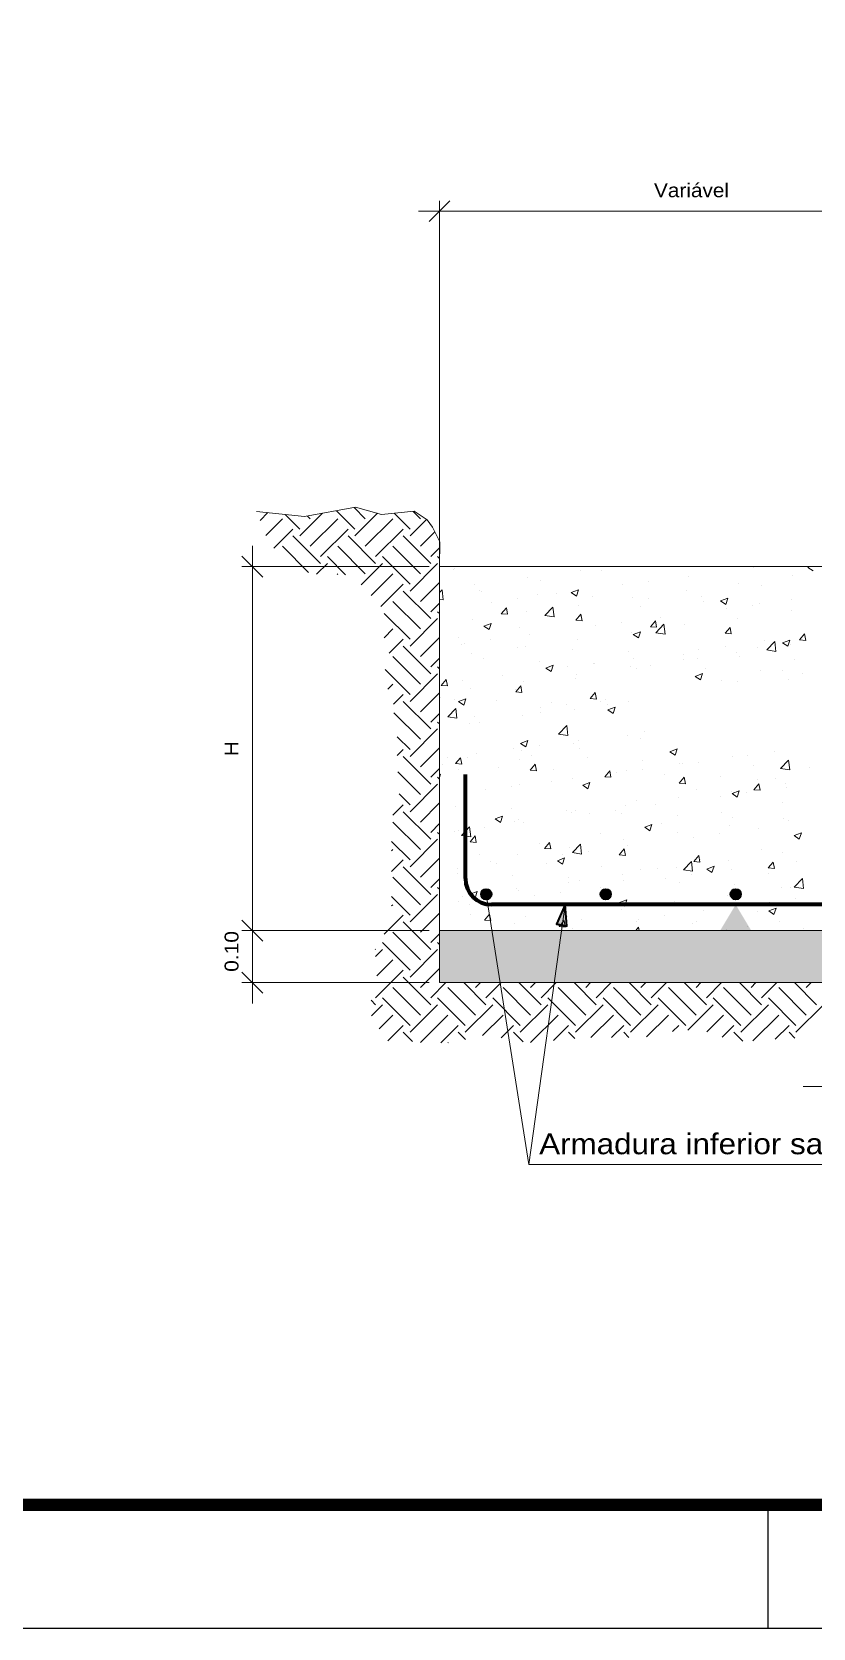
# Model space of a CAD drawing. Header units: centimetres. Extents: x 1386 to 1561, y 365 to 425.
# Drawn here: x 1517.69 to 1524.03, y 364.95 to 377.89 of the extents above; entities that cross this region are included whole.
import ezdxf
from ezdxf.enums import TextEntityAlignment as Align

# ---------------------------------------------------------------- set-up
doc = ezdxf.new("R2010")
doc.units = ezdxf.units.CM
for name, color, linetype, lineweight in [('0-CYPE0', 1, 'Continuous', 13), ('0-CYPE1', 2, 'Continuous', 18), ('0-CYPE2', 4, 'Continuous', 35), ('0-CYPE4', 6, 'Continuous', 70), ('DT-Textos', 7, 'Continuous', 5), ('ELE_CONT_NOS', 122, 'Continuous', 9)]:
    doc.layers.add(name, color=color, linetype=linetype, lineweight=lineweight)
doc.layers.add('ARQ-FOLHA', color=7, linetype='Continuous')
doc.styles.get("Standard").update_dxf_attribs({"font": 'arial.ttf'})

# ---------------------------------------------------------------- blocks, each defined once
blk = doc.blocks.new('FOLHA A1')
at = {"layer": 'ARQ-FOLHA'}
for p, q in [((471, -594), (471, -584)), ((0, -594), (841, -594))]:
    blk.add_line(p, q, dxfattribs=at)
at = {"layer": 'ARQ-FOLHA', "const_width": 1}
blk.add_lwpolyline([(25, -10), (25, -584), (831, -584), (831, -10), (25, -10)], dxfattribs=at)

msp = doc.modelspace()

# ---------------------------------------------------------------- hatches: boundary and pattern name
at = {"layer": '0-CYPE0'}
h = msp.add_hatch(dxfattribs=at)
h.set_pattern_fill('ID1', color=256, scale=84.354146, style=0, pattern_type=2)
h.set_pattern_definition([(37.5, (1525.80346, 368.03122), (-0.0042514, 0.1300277), [0, -0.1025746, 0, -0.1147216, 0, -0.1096604]), (7.5, (1525.80346, 368.03122), (0.1194286, 0.1904464), [0, -0.0553363, 0, -0.0924521, 0, -0.0354287]), (327.5, (1525.72046, 368.03122), (0.2101515, 0.0003838), [0, -0.0337417, 0, -0.12147, 0, -0.1585858]), (317.5, (1525.72046, 368.03122), (0.2028633, 0.059229), [0, -0.0168708, 0, -0.0796303, 0, -0.0911025])])
h.paths.add_polyline_path([(1530.8679, 370.604), (1528.9441, 370.604), (1529.2404, 370.1823), (1530.8679, 370.1823)], flags=0)
h.paths.add_polyline_path([(1528.9441, 370.604), (1528.4638, 370.604), (1528.7601, 370.1823), (1529.2404, 370.1823)], flags=0)
h.paths.add_polyline_path([(1528.4638, 370.604), (1527.7468, 370.604), (1527.7468, 370.1823), (1528.7601, 370.1823)], flags=0)
h.paths.add_polyline_path([(1527.7468, 370.604), (1526.6502, 370.604), (1526.6502, 370.1823), (1527.7468, 370.1823)], flags=0)
h.paths.add_polyline_path([(1526.6502, 370.604), (1525.2162, 370.604), (1525.2162, 370.1823), (1526.6502, 370.1823)], flags=0)
h.paths.add_polyline_path([(1525.2162, 370.604), (1524.1196, 370.604), (1524.1196, 370.1823), (1525.2162, 370.1823)], flags=0)
h.paths.add_polyline_path([(1524.1196, 370.604), (1521.9891, 370.604), (1521.9302, 370.1823), (1524.1196, 370.1823)], flags=0)
h.paths.add_polyline_path([(1521.9891, 370.604), (1521.4246, 370.604), (1521.4912, 370.1823), (1521.9302, 370.1823)], flags=0)
h.paths.add_polyline_path([(1521.4246, 370.604), (1520.9985, 370.604), (1520.9985, 370.1823), (1521.4912, 370.1823)], flags=0)
at = {"layer": '0-CYPE2'}
h = msp.add_hatch(color=256, dxfattribs=at)
edge = h.paths.add_edge_path()
edge.add_arc((1521.3781, 370.8993), 0.0422, 0, 360)
h = msp.add_hatch(color=256, dxfattribs=at)
edge = h.paths.add_edge_path()
edge.add_arc((1522.3482, 370.8993), 0.0422, 0, 360)
h = msp.add_hatch(color=256, dxfattribs=at)
edge = h.paths.add_edge_path()
edge.add_arc((1523.4026, 370.8993), 0.0422, 0, 360)
msp.add_hatch(color=256, dxfattribs=at).paths.add_polyline_path([(1522.0319, 370.6415), (1522.0186, 370.8149), (1521.9487, 370.6557)])

# ---------------------------------------------------------------- linework, layer by layer
at = {"layer": '0-CYPE0'}
for p, q in [((1519.5433, 373.9309), (1519.6072, 373.9948)), ((1519.5896, 373.8095), (1519.7257, 373.9455)), ((1519.8655, 373.8617), (1519.7478, 373.9794)), ((1519.8655, 373.8057), (1520.0488, 373.9891)), ((1519.9494, 373.9455), (1519.9279, 373.967)), ((1519.9494, 373.7219), (1520.173, 373.9455)), ((1520.3128, 373.8617), (1520.1643, 374.0102)), ((1520.3967, 373.9455), (1520.3062, 374.0361)), ((1520.3128, 373.8057), (1520.4964, 373.9893)), ((1520.3967, 373.7219), (1520.6204, 373.9455)), ((1520.7602, 373.8617), (1520.6317, 373.9902)), ((1520.7602, 373.8057), (1520.8949, 373.9405)), ((1520.8441, 373.9455), (1520.7847, 374.0049)), ((1519.6543, 373.7064), (1519.8096, 373.8617)), ((1520.0332, 373.5821), (1519.8096, 373.8057)), ((1520.0332, 373.638), (1520.2569, 373.8617)), ((1520.4806, 373.5821), (1520.2569, 373.8057)), ((1520.4806, 373.638), (1520.7043, 373.8617)), ((1520.9279, 373.5821), (1520.7043, 373.8057)), ((1520.8441, 373.7219), (1520.9613, 373.8391)), ((1519.9372, 373.5104), (1519.7257, 373.7219)), ((1520.3967, 373.4982), (1520.173, 373.7219)), ((1520.8441, 373.4982), (1520.6204, 373.7219)), ((1520.9279, 373.638), (1521.0004, 373.7105)), ((1520.0014, 373.4943), (1520.0892, 373.5821)), ((1520.2359, 373.4912), (1520.0892, 373.638)), ((1520.3626, 373.4081), (1520.5365, 373.5821)), ((1520.7602, 373.4143), (1520.5365, 373.638)), ((1520.7602, 373.3584), (1520.9839, 373.5821)), ((1520.9993, 373.6225), (1520.9839, 373.638)), ((1521.111, 373.5323), (1521.111, 373.5323)), ((1521.1236, 373.5447), (1521.1236, 373.5447)), ((1522.1395, 373.5243), (1522.1395, 373.5243)), ((1522.3096, 373.5283), (1522.3096, 373.5283)), ((1523.5486, 373.5497), (1523.5486, 373.5497)), ((1523.9888, 373.5503), (1524.0046, 373.5564)), ((1523.9888, 373.5503), (1524.0307, 373.522)), ((1520.1678, 373.4929), (1520.173, 373.4982)), ((1520.4434, 373.3212), (1520.6204, 373.4982)), ((1520.5242, 373.2342), (1520.7043, 373.4143)), ((1520.8441, 373.2745), (1520.9985, 373.4289)), ((1521.2803, 373.4109), (1521.2803, 373.4109)), ((1521.7134, 373.4703), (1521.7134, 373.4703)), ((1521.8176, 373.4439), (1521.8176, 373.4439)), ((1522.4852, 373.4097), (1522.4852, 373.4097)), ((1522.6964, 373.4375), (1522.6964, 373.4375)), ((1523.0158, 373.4796), (1523.0158, 373.4796)), ((1523.4265, 373.4201), (1523.4265, 373.4201)), ((1523.6156, 373.402), (1523.6156, 373.402)), ((1523.8646, 373.4833), (1523.8646, 373.4833)), ((1520.8441, 373.0508), (1520.6204, 373.2745)), ((1520.9279, 373.1347), (1520.7043, 373.3584)), ((1520.9985, 373.3462), (1521.0194, 373.3679)), ((1520.9985, 373.2925), (1521.0287, 373.2878)), ((1521.0287, 373.2878), (1521.0194, 373.3679)), ((1521.3257, 373.3594), (1521.3257, 373.3594)), ((1521.3429, 373.3526), (1521.3429, 373.3526)), ((1521.4218, 373.2697), (1521.4218, 373.2697)), ((1521.633, 373.2975), (1521.633, 373.2975)), ((1521.7932, 373.3335), (1521.7932, 373.3335)), ((1521.9524, 373.3396), (1521.9524, 373.3396)), ((1522.0677, 373.3458), (1522.1268, 373.3685)), ((1522.0677, 373.3458), (1522.1097, 373.3175)), ((1522.1097, 373.3175), (1522.1268, 373.3685)), ((1522.2435, 373.3145), (1522.2435, 373.3145)), ((1522.5673, 373.3067), (1522.5673, 373.3067)), ((1522.6938, 373.2955), (1522.6938, 373.2955)), ((1523.0004, 373.3661), (1523.0004, 373.3661)), ((1523.1237, 373.3176), (1523.1237, 373.3176)), ((1523.1441, 373.2765), (1523.1441, 373.2765)), ((1523.28, 373.2783), (1523.3391, 373.3009)), ((1523.28, 373.2783), (1523.322, 373.25)), ((1523.322, 373.25), (1523.3391, 373.3009)), ((1523.8573, 373.2869), (1523.8573, 373.2869)), ((1520.7602, 372.967), (1520.55, 373.1772)), ((1520.7602, 372.911), (1520.9839, 373.1347)), ((1520.9279, 373.1906), (1520.9985, 373.2612)), ((1520.9985, 373.176), (1520.9839, 373.1906)), ((1521.5007, 373.1745), (1521.5414, 373.223)), ((1521.5007, 373.1745), (1521.5512, 373.1701)), ((1521.5512, 373.1701), (1521.5414, 373.223)), ((1521.7031, 373.1895), (1521.7031, 373.1895)), ((1521.8539, 373.1598), (1521.9196, 373.2283)), ((1521.8539, 373.1598), (1521.9289, 373.1482)), ((1521.9289, 373.1482), (1521.9196, 373.2283)), ((1522.1058, 373.1216), (1522.1464, 373.1701)), ((1522.1292, 373.2435), (1522.1292, 373.2435)), ((1522.1398, 373.1487), (1522.1398, 373.1487)), ((1522.1562, 373.1172), (1522.1465, 373.1701)), ((1522.6317, 373.2331), (1522.6317, 373.2331)), ((1522.7939, 373.1469), (1522.7939, 373.1469)), ((1523.3267, 373.217), (1523.3267, 373.217)), ((1523.4163, 373.1393), (1523.4163, 373.1393)), ((1523.5378, 373.2448), (1523.5378, 373.2448)), ((1523.5944, 373.2574), (1523.5944, 373.2574)), ((1523.8544, 373.2025), (1523.8544, 373.2025)), ((1520.55, 372.9804), (1520.6204, 373.0508)), ((1521.27, 373.1301), (1521.27, 373.1301)), ((1521.359, 373.0737), (1521.418, 373.0964)), ((1521.359, 373.0737), (1521.4009, 373.0454)), ((1521.4009, 373.0454), (1521.418, 373.0964)), ((1521.6479, 373.0642), (1521.6479, 373.0642)), ((1521.7305, 373.0069), (1521.7305, 373.0069)), ((1522.1058, 373.1216), (1522.1562, 373.1172)), ((1522.2633, 373.077), (1522.2633, 373.077)), ((1522.4745, 373.1048), (1522.4745, 373.1048)), ((1522.5571, 373.0259), (1522.5571, 373.0259)), ((1522.5713, 373.0062), (1522.6303, 373.0289)), ((1522.5713, 373.0062), (1522.6132, 372.9779)), ((1522.6132, 372.9779), (1522.6303, 373.0289)), ((1522.7108, 373.0687), (1522.7515, 373.1171)), ((1522.7108, 373.0687), (1522.7612, 373.0643)), ((1522.7612, 373.0643), (1522.7515, 373.1171)), ((1522.7542, 373.0202), (1522.8199, 373.0887)), ((1522.7542, 373.0202), (1522.8292, 373.0085)), ((1522.8292, 373.0085), (1522.8199, 373.0887)), ((1522.9902, 373.0853), (1522.9902, 373.0853)), ((1523.3159, 373.0157), (1523.3565, 373.0642)), ((1523.3159, 373.0157), (1523.3663, 373.0113)), ((1523.3663, 373.0113), (1523.3565, 373.0642)), ((1523.9209, 372.9628), (1523.9616, 373.0113)), ((1523.9713, 372.9584), (1523.9616, 373.0113)), ((1520.5912, 372.8539), (1520.7043, 372.967)), ((1520.9279, 372.6874), (1520.7043, 372.911)), ((1520.8441, 372.8272), (1520.9985, 372.9816)), ((1521.1559, 372.9798), (1521.1559, 372.9798)), ((1521.1786, 372.9215), (1521.1786, 372.9215)), ((1521.1999, 372.937), (1521.1999, 372.937)), ((1521.4111, 372.9648), (1521.4111, 372.9648)), ((1521.6289, 372.9025), (1521.6289, 372.9025)), ((1521.6929, 372.9086), (1521.6929, 372.9086)), ((1522.0792, 372.8835), (1522.0792, 372.8835)), ((1522.119, 372.9627), (1522.119, 372.9627)), ((1523.1048, 372.8843), (1523.1048, 372.8843)), ((1523.3159, 372.9121), (1523.3159, 372.9121)), ((1523.5808, 372.8987), (1523.5808, 372.8987)), ((1523.6354, 372.9542), (1523.6354, 372.9542)), ((1523.6544, 372.8806), (1523.7201, 372.949)), ((1523.6544, 372.8806), (1523.7295, 372.8689)), ((1523.7295, 372.8689), (1523.7202, 372.949)), ((1523.7835, 372.9386), (1523.8426, 372.9613)), ((1523.7835, 372.9386), (1523.8255, 372.9103)), ((1523.8255, 372.9103), (1523.8426, 372.9613)), ((1523.8441, 372.9217), (1523.8441, 372.9217)), ((1523.9209, 372.9628), (1523.9713, 372.9584)), ((1520.8441, 372.6035), (1520.6204, 372.8272)), ((1520.9279, 372.7433), (1520.9985, 372.8138)), ((1521.2598, 372.8493), (1521.2598, 372.8493)), ((1521.3565, 372.8082), (1521.3565, 372.8082)), ((1521.8068, 372.7892), (1521.8068, 372.7892)), ((1521.8625, 372.7341), (1521.9216, 372.7568)), ((1521.9045, 372.7058), (1521.9216, 372.7568)), ((1522.2525, 372.7721), (1522.2525, 372.7721)), ((1522.2571, 372.7702), (1522.2571, 372.7702)), ((1522.5295, 372.8644), (1522.5295, 372.8644)), ((1522.572, 372.8142), (1522.572, 372.8142)), ((1522.7074, 372.7511), (1522.7074, 372.7511)), ((1522.9798, 372.8454), (1522.9798, 372.8454)), ((1522.9799, 372.8045), (1522.9799, 372.8045)), ((1523.0889, 372.8143), (1523.0889, 372.8143)), ((1523.406, 372.8585), (1523.406, 372.8585)), ((1523.4301, 372.8264), (1523.4301, 372.8264)), ((1523.8804, 372.8074), (1523.8804, 372.8074)), ((1520.7602, 372.5196), (1520.5583, 372.7215)), ((1520.7602, 372.4637), (1520.9839, 372.6874)), ((1520.9985, 372.7287), (1520.9839, 372.7433)), ((1521.0127, 372.593), (1521.0534, 372.6414)), ((1521.0632, 372.5886), (1521.0534, 372.6414)), ((1521.1892, 372.6321), (1521.1892, 372.6321)), ((1521.5086, 372.6742), (1521.5086, 372.6742)), ((1521.6826, 372.6278), (1521.6826, 372.6278)), ((1521.8625, 372.7341), (1521.9045, 372.7058)), ((1522.0414, 372.7443), (1522.0414, 372.7443)), ((1522.105, 372.6454), (1522.105, 372.6454)), ((1522.1087, 372.6818), (1522.1087, 372.6818)), ((1522.5468, 372.7451), (1522.5468, 372.7451)), ((1522.5969, 372.7298), (1522.5969, 372.7298)), ((1523.0748, 372.6666), (1523.1338, 372.6892)), ((1523.0748, 372.6666), (1523.1167, 372.6383)), ((1523.1167, 372.6383), (1523.1338, 372.6892)), ((1523.1577, 372.7321), (1523.1577, 372.7321)), ((1523.291, 372.629), (1523.291, 372.629)), ((1523.4135, 372.6215), (1523.4135, 372.6215)), ((1523.608, 372.7131), (1523.608, 372.7131)), ((1523.7829, 372.7135), (1523.7829, 372.7135)), ((1523.8339, 372.6409), (1523.8339, 372.6409)), ((1523.9462, 372.6916), (1523.9462, 372.6916)), ((1520.5785, 372.5616), (1520.6204, 372.6035)), ((1520.6254, 372.4407), (1520.7043, 372.5196)), ((1520.8441, 372.3798), (1520.9985, 372.5342)), ((1521.0108, 372.4927), (1521.0108, 372.4927)), ((1521.0127, 372.593), (1521.0632, 372.5886)), ((1521.2495, 372.5684), (1521.2495, 372.5684)), ((1521.613, 372.5609), (1521.613, 372.5609)), ((1521.6178, 372.54), (1521.6585, 372.5885)), ((1521.6178, 372.54), (1521.6682, 372.5356)), ((1521.6682, 372.5356), (1521.6585, 372.5885)), ((1522.2228, 372.4871), (1522.2635, 372.5356)), ((1522.2228, 372.4871), (1522.2732, 372.4827)), ((1522.2732, 372.4827), (1522.2635, 372.5356)), ((1520.8441, 372.1561), (1520.6289, 372.3713)), ((1520.9279, 372.24), (1520.7043, 372.4637)), ((1520.9279, 372.2959), (1520.9985, 372.3665)), ((1521.0655, 372.3381), (1521.1312, 372.4066)), ((1521.1211, 372.4765), (1521.1211, 372.4765)), ((1521.1405, 372.3265), (1521.1312, 372.4066)), ((1521.1537, 372.4621), (1521.2128, 372.4847)), ((1521.1537, 372.4621), (1521.1957, 372.4338)), ((1521.1957, 372.4338), (1521.2128, 372.4847)), ((1521.4611, 372.4737), (1521.4611, 372.4737)), ((1521.8152, 372.3757), (1521.8152, 372.3757)), ((1521.8195, 372.4116), (1521.8195, 372.4116)), ((1521.9114, 372.4547), (1521.9114, 372.4547)), ((1522.0306, 372.4394), (1522.0306, 372.4394)), ((1522.0984, 372.401), (1522.0984, 372.401)), ((1522.3071, 372.4602), (1522.3071, 372.4602)), ((1522.3501, 372.4815), (1522.3501, 372.4815)), ((1522.3617, 372.4357), (1522.3617, 372.4357)), ((1522.366, 372.3945), (1522.4251, 372.4172)), ((1522.366, 372.3945), (1522.408, 372.3662)), ((1522.408, 372.3662), (1522.4251, 372.4172)), ((1522.5366, 372.4643), (1522.5366, 372.4643)), ((1520.7602, 372.0163), (1520.9839, 372.24)), ((1520.9985, 372.2813), (1520.9839, 372.2959)), ((1521.0655, 372.3381), (1521.1405, 372.3265)), ((1521.2393, 372.2876), (1521.2393, 372.2876)), ((1521.2867, 372.3415), (1521.2867, 372.3415)), ((1521.3232, 372.2913), (1521.3232, 372.2913)), ((1521.6724, 372.347), (1521.6724, 372.347)), ((1521.9658, 372.1985), (1522.0315, 372.267)), ((1522.0408, 372.1868), (1522.0315, 372.2669)), ((1520.7602, 372.0722), (1520.6556, 372.1769)), ((1521.6572, 372.1224), (1521.7163, 372.1451)), ((1521.6572, 372.1224), (1521.6992, 372.0941)), ((1521.6992, 372.0941), (1521.7163, 372.1451)), ((1521.8087, 372.1067), (1521.8087, 372.1067)), ((1521.9658, 372.1985), (1522.0408, 372.1868)), ((1522.0882, 372.1202), (1522.0882, 372.1202)), ((1522.1282, 372.1488), (1522.1282, 372.1488)), ((1522.5263, 372.1835), (1522.5263, 372.1835)), ((1522.6293, 372.165), (1522.6293, 372.165)), ((1522.6609, 372.2189), (1522.6609, 372.2189)), ((1520.6556, 372.0235), (1520.7043, 372.0722)), ((1520.9279, 371.7926), (1520.7043, 372.0163)), ((1520.8441, 371.9324), (1520.9985, 372.0869)), ((1521.0648, 372.0088), (1521.0648, 372.0088)), ((1521.1298, 371.9585), (1521.1705, 372.0069)), ((1521.1802, 371.9541), (1521.1705, 372.0069)), ((1521.229, 372.0068), (1521.229, 372.0068)), ((1521.2968, 372.0427), (1521.2968, 372.0427)), ((1521.5976, 372.0789), (1521.5976, 372.0789)), ((1521.6454, 371.9961), (1521.6454, 371.9961)), ((1521.6621, 372.0662), (1521.6621, 372.0662)), ((1521.7471, 372.0236), (1521.7471, 372.0236)), ((1522.1373, 372.0805), (1522.1373, 372.0805)), ((1522.1974, 372.0046), (1522.1974, 372.0046)), ((1522.6477, 371.9856), (1522.6477, 371.9856)), ((1522.8695, 372.0549), (1522.9286, 372.0775)), ((1522.8695, 372.0549), (1522.9115, 372.0266)), ((1522.9115, 372.0266), (1522.9286, 372.0775)), ((1523.3752, 372.0161), (1523.3752, 372.0161)), ((1523.5024, 372.0262), (1523.5024, 372.0262)), ((1523.7136, 372.054), (1523.7136, 372.054)), ((1523.7663, 371.9192), (1523.832, 371.9877)), ((1523.8413, 371.9076), (1523.832, 371.9877)), ((1520.8441, 371.7088), (1520.6607, 371.8921)), ((1520.9279, 371.8486), (1520.9985, 371.9191)), ((1520.9985, 371.8339), (1520.9839, 371.8486)), ((1520.9985, 371.8696), (1521.0076, 371.873)), ((1520.9985, 371.846), (1521.0076, 371.873)), ((1521.0244, 371.9484), (1521.0244, 371.9484)), ((1521.1298, 371.9585), (1521.1802, 371.9541)), ((1521.1534, 371.9116), (1521.1534, 371.9116)), ((1521.4747, 371.9294), (1521.4747, 371.9294)), ((1521.7348, 371.9055), (1521.7755, 371.954)), ((1521.7348, 371.9055), (1521.7852, 371.9011)), ((1521.7852, 371.9011), (1521.7755, 371.954)), ((1521.925, 371.9103), (1521.925, 371.9103)), ((1522.3399, 371.8526), (1522.3805, 371.9011)), ((1522.3399, 371.8526), (1522.3903, 371.8482)), ((1522.3753, 371.8913), (1522.3753, 371.8913)), ((1522.3903, 371.8482), (1522.3805, 371.9011)), ((1522.439, 371.8862), (1522.439, 371.8862)), ((1522.5161, 371.9027), (1522.5161, 371.9027)), ((1522.6502, 371.914), (1522.6502, 371.914)), ((1522.8256, 371.8723), (1522.8256, 371.8723)), ((1522.9449, 371.7997), (1522.9856, 371.8481)), ((1522.9492, 371.9621), (1522.9492, 371.9621)), ((1522.9697, 371.9561), (1522.9697, 371.9561)), ((1522.9953, 371.7952), (1522.9856, 371.8481)), ((1523.098, 371.9666), (1523.098, 371.9666)), ((1523.2759, 371.8533), (1523.2759, 371.8533)), ((1523.5483, 371.9475), (1523.5483, 371.9475)), ((1523.7663, 371.9192), (1523.8413, 371.9076)), ((1523.9986, 371.9285), (1523.9986, 371.9285)), ((1520.7602, 371.6249), (1520.6706, 371.7145)), ((1520.7602, 371.569), (1520.9839, 371.7926)), ((1521.2187, 371.726), (1521.2187, 371.726)), ((1521.3756, 371.7462), (1521.3756, 371.7462)), ((1521.5868, 371.774), (1521.5868, 371.774)), ((1521.6519, 371.7854), (1521.6519, 371.7854)), ((1521.9063, 371.8161), (1521.9063, 371.8161)), ((1522.0779, 371.8394), (1522.0779, 371.8394)), ((1522.1608, 371.7828), (1522.2198, 371.8055)), ((1522.1608, 371.7828), (1522.2027, 371.7545)), ((1522.2027, 371.7545), (1522.2198, 371.8055)), ((1522.9449, 371.7997), (1522.9953, 371.7953)), ((1523.0864, 371.7461), (1523.0864, 371.7461)), ((1523.365, 371.7352), (1523.365, 371.7352)), ((1523.373, 371.7152), (1523.4321, 371.7379)), ((1523.373, 371.7152), (1523.415, 371.6869)), ((1523.415, 371.6869), (1523.4321, 371.7379)), ((1523.4917, 371.7213), (1523.4917, 371.7213)), ((1523.5499, 371.7467), (1523.5906, 371.7952)), ((1523.5499, 371.7467), (1523.6004, 371.7423)), ((1523.5783, 371.8305), (1523.5783, 371.8305)), ((1523.6004, 371.7423), (1523.5906, 371.7952)), ((1523.7262, 371.8342), (1523.7262, 371.8342)), ((1523.8031, 371.7985), (1523.8031, 371.7985)), ((1523.8112, 371.7634), (1523.8112, 371.7634)), ((1520.6196, 371.5402), (1520.7043, 371.6249)), ((1520.8441, 371.4851), (1520.9985, 371.6395)), ((1521.129, 371.6139), (1521.129, 371.6139)), ((1521.5793, 371.5949), (1521.5793, 371.5949)), ((1522.4283, 371.5813), (1522.4283, 371.5813)), ((1522.5058, 371.6218), (1522.5058, 371.6218)), ((1522.5944, 371.6616), (1522.5944, 371.6616)), ((1522.7478, 371.6234), (1522.7478, 371.6234)), ((1522.9389, 371.6812), (1522.9389, 371.6812)), ((1523.2805, 371.6935), (1523.2805, 371.6935)), ((1523.7804, 371.6453), (1523.7804, 371.6453)), ((1520.8441, 371.2614), (1520.6204, 371.4851)), ((1520.9279, 371.3453), (1520.7043, 371.569)), ((1520.9279, 371.4012), (1520.9985, 371.4718)), ((1521.452, 371.5107), (1521.5111, 371.5334)), ((1521.452, 371.5107), (1521.494, 371.4824)), ((1521.494, 371.4824), (1521.5111, 371.5334)), ((1521.6105, 371.4928), (1521.6105, 371.4928)), ((1521.6416, 371.5046), (1521.6416, 371.5046)), ((1521.6844, 371.4834), (1521.6844, 371.4834)), ((1522.0296, 371.5758), (1522.0296, 371.5758)), ((1522.0677, 371.5586), (1522.0677, 371.5586)), ((1522.1025, 371.5772), (1522.1025, 371.5772)), ((1522.2171, 371.5535), (1522.2171, 371.5535)), ((1522.4799, 371.5568), (1522.4799, 371.5568)), ((1522.6643, 371.4432), (1522.7233, 371.4658)), ((1522.7062, 371.4149), (1522.7233, 371.4658)), ((1522.7965, 371.4764), (1522.7965, 371.4764)), ((1522.9302, 371.5378), (1522.9302, 371.5378)), ((1523.2885, 371.5609), (1523.2885, 371.5609)), ((1523.3547, 371.4544), (1523.3547, 371.4544)), ((1523.3805, 371.5188), (1523.3805, 371.5188)), ((1523.7928, 371.5177), (1523.7928, 371.5177)), ((1523.8308, 371.4997), (1523.8308, 371.4997)), ((1520.7602, 371.1775), (1520.6103, 371.3274)), ((1520.7602, 371.1216), (1520.9839, 371.3453)), ((1520.9985, 371.3866), (1520.9839, 371.4012)), ((1521.1186, 371.4083), (1521.1186, 371.4083)), ((1521.1537, 371.4135), (1521.1537, 371.4135)), ((1521.1773, 371.3768), (1521.243, 371.4452)), ((1521.1773, 371.3768), (1521.2524, 371.3651)), ((1521.2085, 371.4452), (1521.2085, 371.4452)), ((1521.2524, 371.3651), (1521.243, 371.4452)), ((1521.2468, 371.324), (1521.2875, 371.3724)), ((1521.2468, 371.324), (1521.2972, 371.3196)), ((1521.2973, 371.3195), (1521.2875, 371.3724)), ((1521.3649, 371.4413), (1521.3649, 371.4413)), ((1522.3046, 371.392), (1522.3046, 371.392)), ((1522.4955, 371.341), (1522.4955, 371.341)), ((1522.6643, 371.4432), (1522.7062, 371.4149)), ((1522.9286, 371.4004), (1522.9286, 371.4004)), ((1523.0586, 371.3608), (1523.0586, 371.3608)), ((1523.2698, 371.3886), (1523.2698, 371.3886)), ((1523.5892, 371.4307), (1523.5892, 371.4307)), ((1523.8766, 371.3756), (1523.9356, 371.3983)), ((1523.8766, 371.3756), (1523.9185, 371.3473)), ((1523.9185, 371.3473), (1523.9356, 371.3983)), ((1520.6103, 371.2513), (1520.6204, 371.2614)), ((1520.8441, 371.0377), (1520.9985, 371.1922)), ((1521.3207, 371.2231), (1521.3207, 371.2231)), ((1521.6313, 371.2238), (1521.6313, 371.2238)), ((1521.8127, 371.3075), (1521.8127, 371.3075)), ((1521.8519, 371.271), (1521.8925, 371.3195)), ((1521.8519, 371.271), (1521.9023, 371.2666)), ((1521.9023, 371.2666), (1521.8925, 371.3195)), ((1521.9555, 371.1711), (1522.0146, 371.1938)), ((1521.9952, 371.2208), (1521.9952, 371.2208)), ((1521.9975, 371.1428), (1522.0146, 371.1938)), ((1522.0574, 371.2778), (1522.0574, 371.2778)), ((1522.0776, 371.2371), (1522.1433, 371.3056)), ((1522.0776, 371.2371), (1522.1526, 371.2255)), ((1522.1526, 371.2255), (1522.1433, 371.3056)), ((1522.2064, 371.2486), (1522.2064, 371.2486)), ((1522.4569, 371.2181), (1522.4976, 371.2666)), ((1522.4569, 371.2181), (1522.5073, 371.2137)), ((1522.5073, 371.2137), (1522.4976, 371.2666)), ((1522.5259, 371.2907), (1522.5259, 371.2907)), ((1523.0619, 371.1652), (1523.1026, 371.2136)), ((1523.1124, 371.1607), (1523.1026, 371.2136)), ((1523.6106, 371.2657), (1523.6106, 371.2657)), ((1523.7826, 371.2369), (1523.7826, 371.2369)), ((1520.6103, 371.0836), (1520.7043, 371.1775)), ((1520.9279, 370.8979), (1520.7043, 371.1216)), ((1521.1426, 371.0695), (1521.1426, 371.0695)), ((1521.143, 371.1086), (1521.143, 371.1086)), ((1521.1982, 371.1644), (1521.1982, 371.1644)), ((1521.4151, 371.1638), (1521.4151, 371.1638)), ((1521.4625, 371.1507), (1521.4625, 371.1507)), ((1521.8653, 371.1448), (1521.8653, 371.1448)), ((1521.9555, 371.1711), (1521.9975, 371.1428)), ((1522.3157, 371.1258), (1522.3157, 371.1258)), ((1522.6268, 371.0968), (1522.6268, 371.0968)), ((1522.766, 371.1067), (1522.766, 371.1067)), ((1522.9184, 371.1196), (1522.9184, 371.1196)), ((1522.9779, 371.0975), (1523.0436, 371.166)), ((1522.9779, 371.0975), (1523.0529, 371.0859)), ((1523.0529, 371.0859), (1523.0436, 371.166)), ((1523.0619, 371.1652), (1523.1124, 371.1607)), ((1523.1187, 371.1812), (1523.1187, 371.1812)), ((1523.1678, 371.1036), (1523.2269, 371.1262)), ((1523.1678, 371.1036), (1523.2098, 371.0753)), ((1523.2098, 371.0752), (1523.2269, 371.1262)), ((1523.2163, 371.0877), (1523.2163, 371.0877)), ((1523.3445, 371.1736), (1523.3445, 371.1736)), ((1523.3673, 371.098), (1523.3673, 371.098)), ((1523.6666, 371.0687), (1523.6666, 371.0687)), ((1523.667, 371.1122), (1523.7077, 371.1607)), ((1523.667, 371.1122), (1523.7174, 371.1078)), ((1523.7174, 371.1078), (1523.7077, 371.1607)), ((1523.9001, 371.1681), (1523.9001, 371.1681)), ((1520.8441, 370.8141), (1520.6204, 371.0377)), ((1520.9279, 370.9539), (1520.9985, 371.0244)), ((1520.9985, 370.9392), (1520.9839, 370.9539)), ((1521.5929, 371.0505), (1521.5929, 371.0505)), ((1521.6211, 370.943), (1521.6211, 370.943)), ((1522.0432, 371.0315), (1522.0432, 371.0315)), ((1522.0472, 370.997), (1522.0472, 370.997)), ((1522.1348, 371.0123), (1522.1348, 371.0123)), ((1522.3039, 370.958), (1522.3039, 370.958)), ((1522.4853, 371.0602), (1522.4853, 371.0602)), ((1522.4935, 371.0125), (1522.4935, 371.0125)), ((1522.8367, 371.0281), (1522.8367, 371.0281)), ((1522.9438, 370.9934), (1522.9438, 370.9934)), ((1523.0479, 371.0559), (1523.0479, 371.0559)), ((1523.3941, 370.9744), (1523.3941, 370.9744)), ((1523.7723, 370.9561), (1523.7723, 370.9561)), ((1523.8444, 370.9554), (1523.8444, 370.9554)), ((1523.8781, 370.9579), (1523.9438, 371.0264)), ((1523.8781, 370.9579), (1523.9531, 370.9463)), ((1523.9531, 370.9463), (1523.9438, 371.0264)), ((1520.7602, 370.7302), (1520.6103, 370.88)), ((1520.6103, 370.804), (1520.6204, 370.8141)), ((1520.7602, 370.6743), (1520.9839, 370.8979)), ((1521.1509, 370.8435), (1521.1509, 370.8435)), ((1521.188, 370.8836), (1521.188, 370.8836)), ((1521.2406, 370.818), (1521.2406, 370.818)), ((1521.2468, 370.899), (1521.3058, 370.9217)), ((1521.2468, 370.899), (1521.2887, 370.8707)), ((1521.2887, 370.8707), (1521.3058, 370.9217)), ((1521.6429, 370.9279), (1521.6429, 370.9279)), ((1521.7733, 370.8881), (1521.7733, 370.8881)), ((1521.9845, 370.9159), (1521.9845, 370.9159)), ((1522.459, 370.8315), (1522.5181, 370.8542)), ((1522.459, 370.8315), (1522.4836, 370.8149)), ((1522.4836, 370.8149), (1522.501, 370.8032)), ((1522.9081, 370.8388), (1522.9081, 370.8388)), ((1523.3342, 370.8928), (1523.3342, 370.8928)), ((1523.6782, 370.8354), (1523.6782, 370.8354)), ((1523.8893, 370.8632), (1523.8893, 370.8632)), ((1520.55, 370.5759), (1520.7043, 370.7302)), ((1520.9279, 370.4506), (1520.7043, 370.6743)), ((1520.8441, 370.5904), (1520.9985, 370.7448)), ((1521.2472, 370.735), (1521.2472, 370.735)), ((1521.3639, 370.6895), (1521.4037, 370.7369)), ((1521.3639, 370.6895), (1521.4118, 370.6853)), ((1521.4037, 370.7369), (1521.4045, 370.7379)), ((1521.4143, 370.685), (1521.4045, 370.7379)), ((1521.4118, 370.6853), (1521.4143, 370.685)), ((1521.6975, 370.716), (1521.6975, 370.716)), ((1521.9986, 370.6719), (1522.0096, 370.685)), ((1522.0193, 370.6321), (1522.0096, 370.685)), ((1522.0369, 370.7162), (1522.0369, 370.7162)), ((1522.1478, 370.697), (1522.1478, 370.697)), ((1522.475, 370.7794), (1522.475, 370.7794)), ((1522.5981, 370.678), (1522.5981, 370.678)), ((1522.6148, 370.6954), (1522.6148, 370.6954)), ((1522.8259, 370.7232), (1522.8259, 370.7232)), ((1523.0839, 370.6779), (1523.0839, 370.6779)), ((1523.1454, 370.7653), (1523.1454, 370.7653)), ((1523.5758, 370.7624), (1523.5758, 370.7624)), ((1523.6713, 370.7639), (1523.7304, 370.7866)), ((1523.6713, 370.7639), (1523.7133, 370.7356)), ((1523.7133, 370.7356), (1523.7304, 370.7866)), ((1523.7621, 370.6752), (1523.7621, 370.6752)), ((1520.8441, 370.3667), (1520.6204, 370.5904)), ((1520.9279, 370.5065), (1520.9985, 370.577)), ((1521.6108, 370.6622), (1521.6108, 370.6622)), ((1521.9689, 370.6365), (1521.9986, 370.6719)), ((1521.9689, 370.6365), (1521.9934, 370.6344)), ((1521.9934, 370.6344), (1522.0193, 370.6321)), ((1522.082, 370.6253), (1522.082, 370.6253)), ((1522.5911, 370.604), (1522.6146, 370.6321)), ((1522.6198, 370.604), (1522.6146, 370.632)), ((1523.0484, 370.6589), (1523.0484, 370.6589)), ((1523.324, 370.612), (1523.324, 370.612)), ((1523.4987, 370.6399), (1523.4987, 370.6399)), ((1523.949, 370.6209), (1523.949, 370.6209)), ((1520.4806, 370.4506), (1520.476, 370.4551)), ((1520.4804, 370.3945), (1520.5365, 370.4506)), ((1520.7602, 370.2828), (1520.5365, 370.5065)), ((1520.7602, 370.2269), (1520.9839, 370.4506)), ((1520.9985, 370.4919), (1520.9839, 370.5065)), ((1520.4904, 370.2367), (1520.6204, 370.3667)), ((1520.8441, 370.143), (1520.9985, 370.2974)), ((1520.4806, 370.0591), (1520.7043, 370.2828)), ((1520.9279, 370.0032), (1520.7043, 370.2269)), ((1520.9279, 370.0591), (1521.0511, 370.1823)), ((1521.3753, 370.0032), (1521.1963, 370.1823)), ((1521.2914, 370.143), (1521.3306, 370.1823)), ((1521.3753, 370.0591), (1521.4984, 370.1823)), ((1521.8227, 370.0032), (1521.6436, 370.1823)), ((1521.7388, 370.143), (1521.778, 370.1823)), ((1521.8227, 370.0591), (1521.9458, 370.1823)), ((1522.27, 370.0032), (1522.091, 370.1823)), ((1522.1861, 370.143), (1522.2254, 370.1823)), ((1522.27, 370.0591), (1522.3931, 370.1823)), ((1522.7174, 370.0032), (1522.5383, 370.1823)), ((1522.6335, 370.143), (1522.6727, 370.1823)), ((1522.7174, 370.0591), (1522.8405, 370.1823)), ((1523.1647, 370.0032), (1522.9857, 370.1823)), ((1523.0808, 370.143), (1523.1201, 370.1823)), ((1523.1647, 370.0591), (1523.2878, 370.1823)), ((1523.6121, 370.0032), (1523.4331, 370.1823)), ((1523.5282, 370.143), (1523.5674, 370.1823)), ((1523.6121, 370.0591), (1523.7352, 370.1823)), ((1524.0594, 370.0032), (1523.8804, 370.1823)), ((1523.9756, 370.143), (1524.0148, 370.1823)), ((1520.4806, 370.0032), (1520.4444, 370.0394)), ((1520.7602, 369.8355), (1520.5365, 370.0591)), ((1520.8441, 369.9193), (1520.6204, 370.143)), ((1521.2075, 369.8355), (1520.9839, 370.0591)), ((1521.2914, 369.9193), (1521.0677, 370.143)), ((1521.6549, 369.8355), (1521.4312, 370.0591)), ((1521.7388, 369.9193), (1521.5151, 370.143)), ((1522.1023, 369.8355), (1521.8786, 370.0591)), ((1522.1861, 369.9193), (1521.9625, 370.143)), ((1522.5496, 369.8355), (1522.3259, 370.0591)), ((1522.6335, 369.9193), (1522.4098, 370.143)), ((1522.997, 369.8355), (1522.7733, 370.0591)), ((1523.0808, 369.9193), (1522.8572, 370.143)), ((1523.4443, 369.8355), (1523.2206, 370.0591)), ((1523.5282, 369.9193), (1523.3045, 370.143)), ((1523.8917, 369.8355), (1523.668, 370.0591)), ((1523.9756, 369.9193), (1523.7519, 370.143)), ((1520.4472, 369.9139), (1520.5365, 370.0032)), ((1520.5082, 369.8072), (1520.6204, 369.9193)), ((1520.7602, 369.7795), (1520.9839, 370.0032)), ((1520.8441, 369.6957), (1521.0677, 369.9193)), ((1521.2075, 369.7795), (1521.4312, 370.0032)), ((1521.3488, 369.753), (1521.5151, 369.9193)), ((1521.6549, 369.7795), (1521.8786, 370.0032)), ((1521.7388, 369.6957), (1521.9625, 369.9193)), ((1522.1023, 369.7795), (1522.3259, 370.0032)), ((1522.2284, 369.7379), (1522.4098, 369.9193)), ((1522.5496, 369.7795), (1522.7733, 370.0032)), ((1522.6799, 369.742), (1522.8572, 369.9193)), ((1523.0151, 369.7977), (1523.2206, 370.0032)), ((1523.1689, 369.7837), (1523.3045, 369.9193)), ((1523.4443, 369.7795), (1523.668, 370.0032)), ((1523.5429, 369.7104), (1523.7519, 369.9193)), ((1523.8917, 369.7795), (1524.1154, 370.0032)), ((1520.5789, 369.7101), (1520.7043, 369.8355)), ((1520.7803, 369.7035), (1520.7043, 369.7795)), ((1521.0088, 369.6927), (1521.1516, 369.8355)), ((1521.2097, 369.7215), (1521.1516, 369.7795)), ((1521.4994, 369.7358), (1521.599, 369.8355)), ((1521.677, 369.7016), (1521.599, 369.7795)), ((1521.9231, 369.7122), (1522.0463, 369.8355)), ((1522.0966, 369.7292), (1522.0463, 369.7795)), ((1522.3961, 369.7379), (1522.4937, 369.8355)), ((1522.5353, 369.7379), (1522.4937, 369.7795)), ((1522.8907, 369.7851), (1522.941, 369.8355)), ((1523.2922, 369.7392), (1523.3884, 369.8355)), ((1523.4602, 369.7078), (1523.3884, 369.7795)), ((1523.7231, 369.7228), (1523.8358, 369.8355)), ((1523.8833, 369.732), (1523.8358, 369.7795)), ((1521.0707, 369.6927), (1521.0677, 369.6957))]:
    msp.add_line(p, q, dxfattribs=at)
msp.add_lwpolyline([(1522.501, 370.8032), (1522.5049, 370.8149), (1522.5181, 370.8542)], dxfattribs=at)
at = {"layer": '0-CYPE1'}
for p, q in [((1520.9141, 376.3562), (1521.0828, 376.5249)), ((1520.9985, 373.6408), (1520.9985, 376.5249)), ((1521.0828, 376.4405), (1520.8298, 376.4405)), ((1520.9985, 376.4405), (1525.0897, 376.4405)), ((1519.4801, 373.4721), (1519.4801, 373.7251)), ((1519.5645, 373.4721), (1519.3958, 373.6408)), ((1520.9141, 373.5564), (1519.3958, 373.5564)), ((1519.4801, 370.604), (1519.4801, 373.5564)), ((1521.3781, 370.8993), (1521.724, 368.7061)), ((1522.0186, 370.8149), (1521.724, 368.7061)), ((1519.5645, 370.5197), (1519.3958, 370.6884)), ((1519.5645, 370.5197), (1519.3958, 370.6884)), ((1519.4801, 370.5197), (1519.4801, 370.7727)), ((1519.4801, 370.6884), (1519.4801, 370.4353)), ((1520.9141, 370.604), (1519.3958, 370.604)), ((1520.9141, 370.604), (1519.3958, 370.604)), ((1519.4801, 370.1823), (1519.4801, 370.604)), ((1519.5645, 370.0979), (1519.3958, 370.2666)), ((1520.9141, 370.1823), (1519.3958, 370.1823)), ((1519.4801, 370.2666), (1519.4801, 370.0135)), ((1524.204, 369.3387), (1523.9509, 369.3387)), ((1521.724, 368.7061), (1524.6072, 368.7061))]:
    msp.add_line(p, q, dxfattribs=at)
msp.add_solid([(1523.2761, 370.604), (1523.5291, 370.604), (1523.4026, 370.8149)], dxfattribs=at)
at = {"layer": '0-CYPE2'}
msp.add_lwpolyline([(1522.0319, 370.6415), (1522.0186, 370.8149), (1521.9487, 370.6557)], close=True, dxfattribs=at)
for points in [[(1521.9903, 370.6486), (1522.0319, 370.6415), (1521.9487, 370.6557)], [(1521.9903, 370.6486), (1521.9903, 370.6486)]]:
    msp.add_lwpolyline(points, dxfattribs=at)
for centre in [(1521.3781, 370.8993), (1522.3482, 370.8993), (1523.4026, 370.8993)]:
    msp.add_circle(centre, 0.0422, dxfattribs=at)
at = {"layer": '0-CYPE4'}
for p, q in [((1521.2094, 371.0258), (1521.2094, 371.8693)), ((1530.4462, 370.8149), (1521.4203, 370.8149))]:
    msp.add_line(p, q, dxfattribs=at)
msp.add_arc((1521.4203, 371.0258), 0.2109, 180.00002, 270, dxfattribs=at)
at = {"layer": 'ELE_CONT_NOS'}
for p, q in [((1519.5147, 374.0049), (1519.9025, 373.9624)), ((1519.9025, 373.9624), (1520.3167, 374.038)), ((1520.3167, 374.038), (1520.5292, 373.9804)), ((1520.5292, 373.9804), (1520.7921, 374.0056)), ((1520.7921, 374.0056), (1520.9002, 373.9372)), ((1520.9002, 373.9372), (1520.9434, 373.876)), ((1520.9434, 373.876), (1521.001, 373.7571)), ((1521.001, 373.7571), (1520.9985, 373.5564)), ((1520.9985, 373.5564), (1520.9985, 370.1823)), ((1520.9985, 373.5564), (1525.0897, 373.5564)), ((1520.9985, 370.604), (1530.8679, 370.604)), ((1520.9985, 370.1823), (1530.8679, 370.1823))]:
    msp.add_line(p, q, dxfattribs=at)

# ---------------------------------------------------------------- block references
at = {"layer": 'ARQ-FOLHA', "xscale": 0.1, "yscale": 0.1, "zscale": 0.1}
msp.add_blockref('FOLHA A1', (1476.567, 424.3468), dxfattribs=at)

# ---------------------------------------------------------------- texts
at = {"layer": 'DT-Textos'}
for s, height, width, p, p2 in [('Variável', 0.11247, 1.0729, (1522.7396, 376.553), (1523.3486, 376.553)), ('Armadura inferior sapata', 0.168708, 1.07906, (1521.8083, 368.7904), (1524.6072, 368.7904))]:
    msp.add_text(s, height=height, dxfattribs=dict(at, width=width)).set_placement(p, p2, align=Align.FIT)
for s, height, width, p, p2 in [('H', 0.1125, 1.070507, (1519.3676, 372.0195), (1519.3676, 372.141)), ('0.10', 0.11247, 1.081295, (1519.3676, 370.27), (1519.3676, 370.6007))]:
    msp.add_text(s, height=height, rotation=90, dxfattribs=dict(at, width=width)).set_placement(p, p2, align=Align.FIT)

doc.saveas('drawing.dxf')
